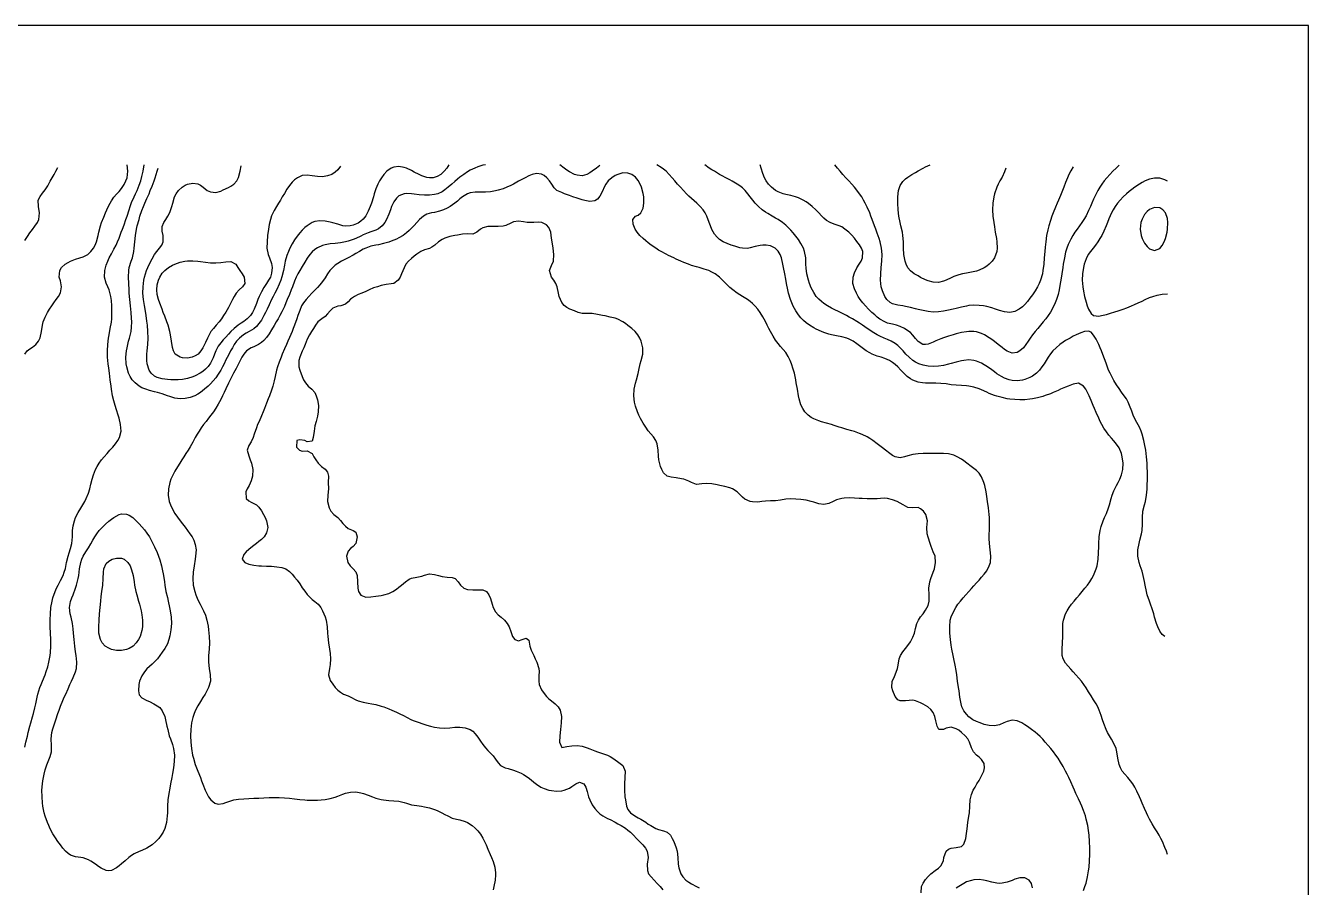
# Model space of a CAD drawing. Header units: metres. Extents: x 0 to 190, y 0 to 286.
# Drawn here: x 79.3 to 190, y 211.6 to 286 of the extents above; entities that cross this region are included whole.
import ezdxf

# ---------------------------------------------------------------- set-up
doc = ezdxf.new("R2010")
doc.units = ezdxf.units.M
doc.layers.add('engrave', color=7, linetype='Continuous')
doc.layers.add('outline', color=7, linetype='Continuous')

msp = doc.modelspace()

# ---------------------------------------------------------------- linework, layer by layer
at = {"layer": 'engrave'}
for points in [[(79.24, 257.66), (79.46, 257.94), (79.69, 258.11), (79.91, 258.26), (80.21, 258.49), (80.43, 258.77), (80.57, 259.05), (80.68, 259.6), (80.78, 260.15), (80.85, 260.43), (81.01, 260.84), (81.22, 261.26), (81.39, 261.54), (81.57, 261.81), (81.76, 262.09), (81.97, 262.37), (82.16, 262.64), (82.33, 262.95), (82.42, 263.47), (82.33, 263.97), (82.23, 264.3), (82.26, 264.86), (82.43, 265.13), (82.72, 265.41), (82.98, 265.57), (83.2, 265.69), (83.64, 265.85), (84, 265.96), (84.3, 266.05), (84.69, 266.24), (84.96, 266.5), (85.17, 266.79), (85.31, 267.07), (85.43, 267.35), (85.59, 267.9), (85.65, 268.18), (85.79, 268.73), (85.87, 269.01), (86.06, 269.48), (86.22, 269.84), (86.34, 270.12), (86.5, 270.47), (86.72, 270.89), (86.94, 271.2), (87.16, 271.45), (87.38, 271.7), (87.6, 271.96), (87.82, 272.28), (87.98, 272.61), (88.07, 272.88), (88.13, 273.44), (88.09, 273.99)], [(79.25, 223.75), (79.35, 224.17), (79.47, 224.69), (79.54, 225), (79.68, 225.56), (79.76, 225.83), (79.91, 226.35), (80, 226.66), (80.13, 227.13), (80.21, 227.49), (80.32, 228.05), (80.38, 228.32), (80.56, 228.88), (80.67, 229.15), (80.79, 229.43), (81.01, 229.98), (81.1, 230.26), (81.23, 230.67), (81.33, 231.09), (81.43, 231.64), (81.46, 231.92), (81.5, 232.47), (81.5, 233.03), (81.47, 233.58), (81.45, 234.13), (81.45, 234.41), (81.45, 234.72), (81.47, 235.24), (81.51, 235.8), (81.61, 236.35), (81.68, 236.63), (81.88, 237.18), (81.99, 237.46), (82.13, 237.73), (82.33, 238.12), (82.55, 238.56), (82.66, 238.84), (82.76, 239.17), (82.86, 239.67), (82.98, 240.21), (83.07, 240.5), (83.2, 240.89), (83.31, 241.33), (83.36, 241.88), (83.37, 242.44), (83.42, 242.83), (83.54, 243.27), (83.64, 243.55), (83.86, 243.98), (84.08, 244.36), (84.26, 244.65), (84.42, 244.93), (84.56, 245.21), (84.74, 245.66), (84.86, 246.04), (84.96, 246.43), (85.07, 246.87), (85.18, 247.24), (85.35, 247.7), (85.5, 247.97), (85.67, 248.25), (85.87, 248.53), (86.1, 248.8), (86.35, 249.08), (86.6, 249.36), (86.85, 249.63), (87.08, 249.91), (87.29, 250.19), (87.43, 250.46), (87.56, 251.02), (87.51, 251.57), (87.38, 252.12), (87.3, 252.4), (87.16, 252.86), (87.05, 253.23), (86.94, 253.62), (86.83, 254.06), (86.73, 254.62), (86.69, 254.89), (86.63, 255.45), (86.56, 256), (86.5, 256.44), (86.44, 256.83), (86.39, 257.38), (86.38, 257.94), (86.41, 258.49), (86.48, 259.04), (86.52, 259.32), (86.62, 259.87), (86.72, 260.41), (86.75, 260.7), (86.76, 261.26), (86.75, 261.81), (86.72, 262.29), (86.68, 262.64), (86.53, 263.2), (86.41, 263.47), (86.28, 263.78), (86.14, 264.3), (86.15, 264.86), (86.28, 265.32), (86.42, 265.69), (86.54, 265.96), (86.72, 266.31), (86.94, 266.7), (87.13, 267.07), (87.25, 267.35), (87.38, 267.65), (87.58, 268.18), (87.69, 268.45), (87.82, 268.8), (87.98, 269.28), (88.07, 269.56), (88.25, 270.12), (88.34, 270.39), (88.47, 270.75), (88.68, 271.22), (88.81, 271.5), (88.94, 271.78), (89.13, 272.24), (89.26, 272.61), (89.35, 272.98), (89.46, 273.44), (89.56, 273.99)], [(79.25, 267.45), (79.47, 267.8), (79.69, 268.12), (79.91, 268.4), (80.13, 268.69), (80.34, 269.01), (80.45, 269.28), (80.51, 269.84), (80.42, 270.39), (80.41, 270.95), (80.57, 271.25), (80.79, 271.54), (81.01, 271.83), (81.23, 272.18), (81.45, 272.58), (81.62, 272.88), (81.78, 273.16), (81.94, 273.44), (82.11, 273.75)], [(115.85, 273.99), (115.67, 273.71), (115.45, 273.44), (115.15, 273.16), (114.82, 272.97), (114.49, 272.88), (114.16, 272.87), (113.94, 272.91), (113.51, 273.05), (113.27, 273.16), (112.85, 273.37), (112.63, 273.49), (112.19, 273.69), (111.97, 273.77), (111.53, 273.86), (111.09, 273.8), (110.87, 273.71), (110.49, 273.44), (110.22, 273.16), (110.02, 272.88), (109.85, 272.61), (109.72, 272.33), (109.55, 271.92), (109.41, 271.5), (109.33, 271.22), (109.16, 270.67), (109.06, 270.39), (108.89, 269.98), (108.68, 269.58), (108.46, 269.31), (108.24, 269.13), (108.02, 268.97), (107.58, 268.79), (107.33, 268.73), (106.92, 268.71), (106.7, 268.74), (106.26, 268.86), (105.82, 268.99), (105.6, 269.05), (105.16, 269.14), (104.72, 269.16), (104.28, 269.09), (104.06, 269.01), (103.62, 268.74), (103.41, 268.57), (103.19, 268.36), (102.97, 268.12), (102.75, 267.84), (102.53, 267.53), (102.31, 267.16), (102.12, 266.79), (102, 266.52), (101.87, 266.18), (101.73, 265.69), (101.65, 265.32), (101.56, 264.86), (101.43, 264.32), (101.34, 264.03), (101.21, 263.68), (100.99, 263.23), (100.82, 262.92), (100.67, 262.64), (100.53, 262.37), (100.33, 261.92), (100.16, 261.54), (100.03, 261.26), (99.89, 260.98), (99.67, 260.6), (99.45, 260.29), (99.23, 260.04), (99.01, 259.85), (98.61, 259.6), (98.35, 259.46), (98.13, 259.32), (97.78, 259.04), (97.53, 258.77), (97.33, 258.49), (97.16, 258.21), (97, 257.94), (96.82, 257.58), (96.6, 257.15), (96.44, 256.83), (96.3, 256.55), (96.16, 256.28), (95.94, 255.92), (95.72, 255.62), (95.5, 255.35), (95.28, 255.1), (95.06, 254.88), (94.76, 254.62), (94.41, 254.34), (94.18, 254.2), (93.92, 254.06), (93.52, 253.91), (93.09, 253.82), (92.65, 253.81), (92.21, 253.87), (91.77, 253.99), (91.55, 254.07), (91.11, 254.22), (90.7, 254.34), (90.45, 254.4), (90.01, 254.51), (89.7, 254.62), (89.35, 254.76), (89.12, 254.89), (88.76, 255.17), (88.51, 255.45), (88.34, 255.72), (88.21, 256), (88.05, 256.55), (88, 256.83), (87.98, 257.38), (88.03, 257.94), (88.08, 258.21), (88.21, 258.77), (88.28, 259.04), (88.42, 259.6), (88.47, 259.97), (88.49, 260.43), (88.47, 260.75), (88.42, 261.26), (88.36, 261.81), (88.3, 262.37), (88.26, 262.92), (88.25, 263.2), (88.23, 263.75), (88.21, 264.3), (88.22, 264.86), (88.26, 265.13), (88.43, 265.69), (88.53, 265.96), (88.67, 266.52), (88.7, 266.79), (88.74, 267.35), (88.79, 267.9), (88.89, 268.45), (88.96, 268.73), (89.11, 269.28), (89.19, 269.56), (89.35, 270.06), (89.49, 270.39), (89.61, 270.67), (89.79, 271.09), (89.97, 271.5), (90.08, 271.78), (90.23, 272.16), (90.4, 272.61), (90.49, 272.88), (90.67, 273.44), (90.76, 273.71)], [(106.48, 273.87), (106.26, 273.57), (106.04, 273.36), (105.73, 273.16), (105.38, 273.03), (104.94, 272.96), (104.5, 272.97), (104.06, 273.04), (103.62, 273.1), (103.19, 273.06), (102.77, 272.88), (102.53, 272.71), (102.31, 272.49), (102.09, 272.22), (101.87, 271.89), (101.65, 271.52), (101.47, 271.22), (101.31, 270.95), (101.14, 270.67), (100.97, 270.39), (100.77, 270.05), (100.55, 269.59), (100.44, 269.28), (100.33, 268.83), (100.27, 268.45), (100.19, 267.9), (100.15, 267.35), (100.14, 266.79), (100.25, 266.24), (100.37, 265.96), (100.55, 265.48), (100.6, 265.13), (100.55, 264.64), (100.44, 264.3), (100.29, 264.03), (100.11, 263.74), (99.89, 263.4), (99.67, 263.03), (99.48, 262.64), (99.36, 262.37), (99.23, 262.02), (99.05, 261.54), (98.91, 261.26), (98.72, 260.98), (98.45, 260.7), (98.14, 260.47), (97.92, 260.33), (97.67, 260.15), (97.33, 259.87), (97.04, 259.6), (96.82, 259.37), (96.6, 259.12), (96.38, 258.88), (96.16, 258.63), (95.94, 258.33), (95.73, 257.94), (95.62, 257.66), (95.5, 257.35), (95.28, 256.89), (95.06, 256.58), (94.84, 256.36), (94.62, 256.17), (94.37, 256), (93.96, 255.78), (93.74, 255.69), (93.3, 255.55), (92.87, 255.48), (92.48, 255.45), (92.21, 255.44), (91.85, 255.45), (91.55, 255.47), (91.11, 255.52), (90.67, 255.64), (90.45, 255.75), (90.16, 256), (89.98, 256.28), (89.81, 256.83), (89.79, 257.11), (89.79, 257.66), (89.81, 257.94), (89.86, 258.49), (89.89, 259.04), (89.88, 259.6), (89.84, 260.15), (89.79, 260.5), (89.72, 260.98), (89.63, 261.54), (89.57, 261.86), (89.5, 262.37), (89.45, 262.92), (89.46, 263.47), (89.53, 264.03), (89.59, 264.3), (89.75, 264.86), (89.86, 265.13), (90.01, 265.46), (90.23, 265.89), (90.45, 266.24), (90.65, 266.52), (90.87, 266.79), (91.07, 267.07), (91.2, 267.35), (91.2, 267.9), (91.11, 268.27), (91.11, 268.66), (91.24, 269.01), (91.41, 269.28), (91.59, 269.56), (91.77, 269.88), (91.95, 270.39), (92.02, 270.67), (92.16, 271.22), (92.3, 271.5), (92.51, 271.78), (92.82, 272.05), (93.09, 272.23), (93.3, 272.33), (93.74, 272.42), (94.18, 272.34), (94.4, 272.23), (94.63, 272.05), (95, 271.78), (95.28, 271.65), (95.72, 271.61), (96.16, 271.72), (96.38, 271.82), (96.82, 272.03), (97.04, 272.15), (97.3, 272.33), (97.54, 272.61), (97.7, 272.89), (97.84, 273.44), (97.92, 273.89)], [(119, 274), (118.78, 273.95), (118.34, 273.82), (118.07, 273.71), (117.68, 273.52), (117.46, 273.38), (117.13, 273.16), (116.8, 272.92), (116.58, 272.75), (116.36, 272.56), (116.09, 272.33), (115.77, 272.05), (115.48, 271.82), (115.26, 271.67), (114.88, 271.5), (114.6, 271.42), (114.16, 271.36), (113.73, 271.37), (113.29, 271.41), (112.85, 271.47), (112.62, 271.5), (112.19, 271.52), (111.97, 271.49), (111.53, 271.31), (111.31, 271.11), (111.09, 270.79), (110.9, 270.39), (110.8, 270.12), (110.65, 269.73), (110.46, 269.28), (110.31, 269.01), (110.1, 268.73), (109.77, 268.47), (109.55, 268.36), (109.11, 268.2), (108.89, 268.12), (108.46, 267.94), (108.24, 267.83), (107.8, 267.63), (107.58, 267.54), (107.14, 267.4), (106.92, 267.34), (106.48, 267.26), (106.04, 267.21), (105.6, 267.16), (105.16, 267.09), (104.94, 267.03), (104.5, 266.84), (104.28, 266.69), (104.06, 266.49), (103.84, 266.24), (103.62, 265.93), (103.41, 265.58), (103.19, 265.23), (102.97, 264.86), (102.82, 264.58), (102.68, 264.3), (102.53, 263.95), (102.35, 263.47), (102.24, 263.2), (102.09, 262.81), (101.9, 262.37), (101.78, 262.09), (101.65, 261.78), (101.43, 261.32), (101.26, 260.98), (101.11, 260.7), (100.95, 260.43), (100.77, 260.12), (100.55, 259.75), (100.33, 259.4), (100.11, 259.09), (99.89, 258.84), (99.67, 258.65), (99.43, 258.49), (99.01, 258.3), (98.79, 258.21), (98.37, 257.94), (98.14, 257.66), (97.98, 257.38), (97.83, 257.11), (97.69, 256.83), (97.48, 256.41), (97.26, 256), (97.11, 255.72), (96.97, 255.45), (96.82, 255.15), (96.6, 254.67), (96.45, 254.34), (96.32, 254.06), (96.16, 253.74), (95.94, 253.34), (95.72, 252.98), (95.52, 252.68), (95.31, 252.4), (95.1, 252.13), (94.89, 251.85), (94.68, 251.57), (94.48, 251.29), (94.29, 251.02), (94.12, 250.74), (93.96, 250.46), (93.74, 250.05), (93.52, 249.66), (93.34, 249.36), (93.16, 249.08), (92.98, 248.8), (92.8, 248.53), (92.62, 248.25), (92.43, 247.93), (92.21, 247.56), (91.99, 247.15), (91.86, 246.87), (91.77, 246.59), (91.65, 246.04), (91.63, 245.48), (91.72, 244.93), (91.81, 244.65), (91.99, 244.28), (92.21, 243.9), (92.43, 243.58), (92.65, 243.28), (92.87, 243), (93.09, 242.73), (93.3, 242.44), (93.5, 242.16), (93.68, 241.88), (93.83, 241.61), (93.96, 241.23), (94.03, 240.78), (93.99, 240.22), (93.95, 239.95), (93.86, 239.39), (93.78, 238.84), (93.75, 238.29), (93.79, 237.73), (93.91, 237.18), (94, 236.9), (94.18, 236.46), (94.39, 236.07), (94.54, 235.8), (94.68, 235.52), (94.84, 235.12), (94.97, 234.69), (95.06, 234.18), (95.11, 233.86), (95.17, 233.3), (95.19, 232.75), (95.16, 232.2), (95.11, 231.64), (95.11, 231.09), (95.17, 230.54), (95.24, 229.98), (95.26, 229.43), (95.11, 228.88), (94.97, 228.6), (94.8, 228.32), (94.62, 228.04), (94.4, 227.68), (94.18, 227.31), (93.98, 226.94), (93.86, 226.66), (93.74, 226.31), (93.64, 225.83), (93.57, 225.28), (93.55, 224.72), (93.58, 224.17), (93.64, 223.62), (93.73, 223.06), (93.8, 222.79), (93.96, 222.24), (94.07, 221.96), (94.18, 221.67), (94.4, 221.13), (94.51, 220.85), (94.62, 220.55), (94.82, 220.02), (94.95, 219.74), (95.1, 219.47), (95.3, 219.19), (95.66, 218.91), (95.94, 218.83), (96.38, 218.88), (96.6, 218.96), (97.04, 219.12), (97.29, 219.19), (97.7, 219.26), (98.14, 219.29), (98.57, 219.31), (99.01, 219.33), (99.45, 219.35), (99.89, 219.38), (100.33, 219.4), (100.77, 219.41), (101.21, 219.4), (101.65, 219.38), (102.09, 219.34), (102.53, 219.28), (102.97, 219.23), (103.41, 219.19), (103.62, 219.18), (104.06, 219.16), (104.5, 219.16), (104.81, 219.19), (105.16, 219.24), (105.6, 219.32), (106.04, 219.44), (106.26, 219.51), (106.7, 219.68), (106.92, 219.76), (107.36, 219.87), (107.8, 219.88), (108.24, 219.81), (108.48, 219.74), (108.89, 219.6), (109.24, 219.47), (109.55, 219.34), (109.99, 219.22), (110.21, 219.19), (110.65, 219.15), (111.09, 219.12), (111.53, 219.07), (111.97, 218.97), (112.19, 218.9), (112.63, 218.78), (113.07, 218.7), (113.47, 218.64), (113.73, 218.6), (114.16, 218.5), (114.6, 218.37), (114.82, 218.28), (115.23, 218.08), (115.48, 217.94), (115.74, 217.81), (116.14, 217.62), (116.51, 217.53), (116.8, 217.46), (117.24, 217.33), (117.46, 217.23), (117.84, 216.98), (118.12, 216.74), (118.34, 216.51), (118.56, 216.23), (118.78, 215.88), (118.92, 215.59), (119.05, 215.31), (119.21, 214.93), (119.4, 214.48), (119.51, 214.21), (119.65, 213.87), (119.81, 213.38), (119.87, 212.89), (119.87, 212.74), (119.83, 212.27), (119.71, 211.72), (119.65, 211.44)], [(128.88, 273.94), (128.57, 273.71), (128.22, 273.45), (128, 273.3), (127.74, 273.16), (127.34, 273.05), (126.9, 273.09), (126.68, 273.16), (126.24, 273.39), (126.02, 273.53), (125.78, 273.71), (125.43, 273.99)], [(177.85, 214.48), (177.75, 214.76), (177.62, 215.08), (177.41, 215.59), (177.28, 215.87), (177.14, 216.14), (176.96, 216.44), (176.74, 216.78), (176.52, 217.13), (176.3, 217.52), (176.16, 217.81), (176.03, 218.08), (175.87, 218.44), (175.66, 218.91), (175.54, 219.19), (175.42, 219.47), (175.21, 219.94), (175.02, 220.3), (174.85, 220.57), (174.65, 220.85), (174.42, 221.13), (174.18, 221.4), (173.95, 221.68), (173.78, 221.96), (173.67, 222.24), (173.56, 222.79), (173.49, 223.34), (173.42, 223.62), (173.23, 224.05), (173.01, 224.43), (172.84, 224.72), (172.68, 225), (172.55, 225.28), (172.35, 225.79), (172.25, 226.11), (172.13, 226.47), (171.96, 226.94), (171.83, 227.22), (171.68, 227.49), (171.47, 227.83), (171.25, 228.17), (171.03, 228.52), (170.82, 228.87), (170.62, 229.15), (170.42, 229.43), (170.19, 229.71), (169.95, 229.98), (169.72, 230.23), (169.5, 230.48), (169.28, 230.72), (169.06, 230.99), (168.84, 231.35), (168.76, 231.64), (168.76, 232.2), (168.79, 232.75), (168.81, 233.3), (168.81, 233.86), (168.83, 234.41), (168.87, 234.69), (169.04, 235.24), (169.18, 235.52), (169.35, 235.8), (169.55, 236.07), (169.78, 236.35), (170.01, 236.63), (170.25, 236.9), (170.49, 237.18), (170.72, 237.46), (170.95, 237.73), (171.15, 238.01), (171.33, 238.29), (171.47, 238.56), (171.69, 239.12), (171.77, 239.39), (171.86, 239.95), (171.9, 240.5), (171.91, 241.05), (171.92, 241.33), (171.95, 241.88), (172.04, 242.44), (172.13, 242.79), (172.3, 243.27), (172.41, 243.55), (172.57, 243.91), (172.75, 244.38), (172.84, 244.65), (172.99, 245.21), (173.08, 245.48), (173.23, 245.87), (173.45, 246.31), (173.6, 246.59), (173.74, 246.87), (173.89, 247.24), (173.99, 247.7), (174.02, 248.25), (173.94, 248.8), (173.87, 249.08), (173.67, 249.56), (173.45, 249.9), (173.23, 250.17), (173.01, 250.41), (172.79, 250.67), (172.57, 250.95), (172.35, 251.27), (172.18, 251.57), (172.04, 251.85), (171.91, 252.13), (171.69, 252.62), (171.55, 252.96), (171.43, 253.23), (171.25, 253.66), (171.08, 254.06), (170.95, 254.34), (170.8, 254.62), (170.59, 254.89), (170.16, 255.14), (169.72, 255.07), (169.28, 254.9), (169.06, 254.81), (168.62, 254.62), (168.4, 254.53), (167.98, 254.34), (167.74, 254.24), (167.3, 254.08), (167.08, 254.01), (166.64, 253.89), (166.2, 253.8), (165.98, 253.76), (165.55, 253.72), (165.11, 253.71), (164.67, 253.73), (164.23, 253.78), (164.01, 253.81), (163.57, 253.9), (163.13, 254.02), (162.91, 254.09), (162.47, 254.27), (162.25, 254.37), (161.81, 254.58), (161.59, 254.67), (161.15, 254.81), (160.72, 254.89), (160.5, 254.91), (160.06, 254.94), (159.62, 254.97), (159.18, 255.01), (158.74, 255.08), (158.3, 255.13), (157.86, 255.15), (157.42, 255.15), (156.98, 255.15), (156.71, 255.17), (156.32, 255.24), (155.88, 255.4), (155.66, 255.52), (155.39, 255.72), (155.09, 256), (154.84, 256.28), (154.58, 256.55), (154.35, 256.77), (154.13, 256.94), (153.86, 257.11), (153.47, 257.27), (153.13, 257.38), (152.81, 257.48), (152.37, 257.65), (152.15, 257.76), (151.86, 257.94), (151.49, 258.21), (151.27, 258.37), (151.05, 258.55), (150.73, 258.77), (150.39, 258.95), (150.18, 259.04), (149.74, 259.16), (149.3, 259.23), (148.86, 259.32), (148.64, 259.38), (148.2, 259.52), (147.98, 259.6), (147.54, 259.8), (147.32, 259.92), (146.95, 260.15), (146.66, 260.37), (146.44, 260.56), (146.22, 260.79), (146, 261.06), (145.78, 261.39), (145.56, 261.8), (145.44, 262.09), (145.33, 262.37), (145.16, 262.92), (145.09, 263.2), (144.97, 263.75), (144.91, 264.12), (144.82, 264.58), (144.72, 265.13), (144.66, 265.41), (144.53, 265.96), (144.42, 266.24), (144.25, 266.53), (143.99, 266.79), (143.59, 267), (143.22, 267.07), (142.93, 267.07), (142.71, 267.04), (142.27, 266.94), (141.83, 266.82), (141.61, 266.78), (141.17, 266.79), (140.95, 266.84), (140.51, 266.97), (140.2, 267.07), (139.86, 267.19), (139.51, 267.35), (139.2, 267.55), (138.98, 267.74), (138.76, 268.01), (138.54, 268.41), (138.41, 268.73), (138.31, 269.01), (138.11, 269.56), (137.97, 269.84), (137.78, 270.12), (137.53, 270.39), (137.24, 270.67), (137, 270.89), (136.78, 271.09), (136.56, 271.29), (136.34, 271.5), (136.08, 271.78), (135.82, 272.05), (135.58, 272.33), (135.35, 272.61), (135.11, 272.88), (134.86, 273.16), (134.59, 273.43), (134.37, 273.61), (134.15, 273.77), (133.79, 273.99)], [(177.62, 233.28), (177.4, 233.46), (177.18, 233.74), (177, 234.13), (176.91, 234.41), (176.74, 234.97), (176.67, 235.24), (176.52, 235.67), (176.38, 236.07), (176.28, 236.35), (176.1, 236.9), (176.03, 237.18), (175.92, 237.73), (175.87, 238.03), (175.75, 238.56), (175.65, 238.92), (175.49, 239.39), (175.41, 239.67), (175.3, 240.22), (175.3, 240.78), (175.4, 241.33), (175.47, 241.61), (175.61, 242.16), (175.65, 242.44), (175.68, 242.99), (175.68, 243.55), (175.73, 244.1), (175.86, 244.65), (175.94, 244.93), (176.04, 245.48), (176.09, 246), (176.1, 246.31), (176.12, 246.87), (176.12, 247.42), (176.1, 247.97), (176.08, 248.25), (176.03, 248.8), (175.97, 249.36), (175.87, 249.91), (175.81, 250.19), (175.67, 250.74), (175.58, 251.02), (175.43, 251.36), (175.21, 251.76), (175.01, 252.13), (174.89, 252.4), (174.77, 252.74), (174.58, 253.23), (174.46, 253.51), (174.3, 253.79), (174.11, 254.07), (173.89, 254.37), (173.67, 254.68), (173.45, 255.01), (173.23, 255.37), (173.03, 255.72), (172.9, 256), (172.77, 256.28), (172.57, 256.79), (172.46, 257.11), (172.35, 257.39), (172.15, 257.94), (172.03, 258.21), (171.91, 258.49), (171.69, 258.95), (171.47, 259.3), (171.25, 259.54), (171.03, 259.63), (170.7, 259.6), (170.38, 259.5), (169.98, 259.32), (169.72, 259.2), (169.44, 259.04), (169.06, 258.82), (168.84, 258.68), (168.57, 258.49), (168.23, 258.21), (167.96, 257.95), (167.74, 257.68), (167.54, 257.38), (167.37, 257.11), (167.2, 256.83), (167.01, 256.55), (166.8, 256.28), (166.54, 256), (166.2, 255.76), (165.98, 255.64), (165.55, 255.47), (165.33, 255.41), (164.89, 255.36), (164.45, 255.39), (164.18, 255.45), (163.79, 255.59), (163.52, 255.72), (163.13, 255.97), (162.91, 256.13), (162.69, 256.29), (162.31, 256.55), (162.03, 256.74), (161.81, 256.87), (161.37, 257.05), (161.15, 257.11), (160.71, 257.15), (160.28, 257.12), (160.06, 257.08), (159.62, 256.97), (159.18, 256.84), (158.96, 256.78), (158.52, 256.67), (158.08, 256.61), (157.64, 256.6), (157.2, 256.63), (156.76, 256.71), (156.38, 256.83), (156.1, 256.96), (155.88, 257.11), (155.55, 257.38), (155.28, 257.66), (155.03, 257.94), (154.79, 258.19), (154.57, 258.39), (154.35, 258.56), (153.99, 258.77), (153.69, 258.92), (153.41, 259.04), (153.03, 259.22), (152.81, 259.33), (152.37, 259.58), (152.15, 259.72), (151.93, 259.87), (151.53, 260.15), (151.27, 260.33), (151.05, 260.47), (150.66, 260.7), (150.39, 260.85), (150.15, 260.98), (149.74, 261.19), (149.52, 261.3), (149.08, 261.51), (148.86, 261.63), (148.52, 261.81), (148.2, 262.02), (147.98, 262.19), (147.76, 262.39), (147.54, 262.64), (147.32, 262.97), (147.1, 263.39), (146.96, 263.75), (146.86, 264.03), (146.73, 264.58), (146.66, 265.06), (146.64, 265.41), (146.63, 265.96), (146.54, 266.52), (146.44, 266.79), (146.22, 267.2), (146, 267.54), (145.78, 267.84), (145.56, 268.11), (145.34, 268.36), (145.12, 268.58), (144.91, 268.78), (144.62, 269.01), (144.25, 269.27), (144.03, 269.4), (143.75, 269.56), (143.37, 269.78), (143.15, 269.92), (142.87, 270.12), (142.55, 270.39), (142.28, 270.67), (142.06, 270.95), (141.85, 271.22), (141.64, 271.5), (141.41, 271.78), (141.17, 272.01), (140.95, 272.19), (140.73, 272.33), (140.29, 272.58), (140.07, 272.7), (139.74, 272.88), (139.42, 273.05), (139.2, 273.17), (138.76, 273.43), (138.54, 273.56), (138.31, 273.71), (137.94, 273.99)], [(173.67, 273.95), (173.42, 273.71), (173.14, 273.44), (172.87, 273.16), (172.61, 272.88), (172.39, 272.61), (172.18, 272.33), (172, 272.05), (171.84, 271.78), (171.69, 271.5), (171.47, 271.04), (171.31, 270.67), (171.19, 270.39), (171.03, 270.05), (170.82, 269.6), (170.63, 269.28), (170.45, 269.01), (170.25, 268.73), (170.05, 268.45), (169.85, 268.18), (169.67, 267.9), (169.5, 267.59), (169.28, 267.12), (169.16, 266.79), (169.06, 266.45), (168.95, 265.96), (168.85, 265.41), (168.81, 265.13), (168.73, 264.58), (168.65, 264.03), (168.6, 263.75), (168.5, 263.2), (168.4, 262.79), (168.27, 262.37), (168.16, 262.09), (167.96, 261.66), (167.74, 261.28), (167.54, 260.98), (167.34, 260.7), (167.12, 260.43), (166.88, 260.15), (166.65, 259.87), (166.42, 259.6), (166.21, 259.32), (166.01, 259.04), (165.82, 258.77), (165.63, 258.49), (165.41, 258.21), (165.12, 257.94), (164.89, 257.79), (164.45, 257.74), (164.01, 257.91), (163.79, 258.06), (163.57, 258.22), (163.24, 258.49), (162.91, 258.75), (162.69, 258.91), (162.47, 259.07), (162.06, 259.32), (161.81, 259.44), (161.37, 259.57), (161.15, 259.6), (160.71, 259.61), (160.5, 259.59), (160.06, 259.51), (159.62, 259.4), (159.34, 259.32), (158.96, 259.2), (158.52, 259.06), (158.3, 258.98), (157.86, 258.8), (157.64, 258.7), (157.2, 258.53), (156.98, 258.48), (156.73, 258.49), (156.32, 258.74), (156.1, 259.01), (155.88, 259.28), (155.66, 259.51), (155.45, 259.68), (155.15, 259.87), (154.79, 260.05), (154.46, 260.15), (154.13, 260.23), (153.69, 260.34), (153.46, 260.43), (153.03, 260.68), (152.81, 260.85), (152.59, 261.04), (152.34, 261.26), (152.05, 261.54), (151.78, 261.81), (151.55, 262.09), (151.34, 262.37), (151.15, 262.64), (151, 262.92), (150.83, 263.29), (150.71, 263.75), (150.72, 264.3), (150.83, 264.67), (151.05, 265.09), (151.25, 265.41), (151.41, 265.69), (151.53, 265.96), (151.55, 266.52), (151.44, 266.79), (151.27, 267.08), (151.05, 267.38), (150.83, 267.65), (150.61, 267.91), (150.35, 268.18), (150.02, 268.45), (149.74, 268.63), (149.51, 268.73), (149.08, 268.88), (148.75, 269.01), (148.42, 269.2), (148.2, 269.38), (147.98, 269.6), (147.75, 269.84), (147.49, 270.12), (147.19, 270.39), (146.88, 270.64), (146.66, 270.79), (146.4, 270.95), (146, 271.13), (145.74, 271.22), (145.34, 271.34), (144.91, 271.44), (144.69, 271.5), (144.25, 271.66), (144.02, 271.78), (143.67, 272.05), (143.42, 272.33), (143.23, 272.61), (143.07, 272.88), (142.93, 273.23), (142.78, 273.71), (142.71, 274)], [(169.72, 273.83), (169.5, 273.47), (169.34, 273.16), (169.22, 272.88), (169.06, 272.46), (168.9, 272.05), (168.79, 271.78), (168.62, 271.35), (168.45, 270.95), (168.32, 270.67), (168.18, 270.35), (167.97, 269.84), (167.86, 269.56), (167.74, 269.2), (167.6, 268.73), (167.52, 268.39), (167.42, 267.9), (167.35, 267.35), (167.3, 266.89), (167.27, 266.52), (167.22, 265.96), (167.17, 265.41), (167.1, 264.86), (167.05, 264.58), (166.89, 264.03), (166.77, 263.75), (166.64, 263.47), (166.42, 263.11), (166.2, 262.78), (165.98, 262.48), (165.77, 262.2), (165.55, 261.95), (165.33, 261.74), (165.06, 261.54), (164.67, 261.34), (164.23, 261.26), (163.79, 261.3), (163.35, 261.42), (163.01, 261.54), (162.69, 261.64), (162.25, 261.76), (161.98, 261.81), (161.59, 261.86), (161.15, 261.87), (160.71, 261.84), (160.5, 261.8), (160.06, 261.71), (159.62, 261.6), (159.36, 261.54), (158.96, 261.44), (158.52, 261.35), (158.08, 261.3), (157.64, 261.29), (157.2, 261.34), (156.76, 261.41), (156.32, 261.51), (156.1, 261.57), (155.66, 261.67), (155.23, 261.77), (155.01, 261.81), (154.57, 261.89), (154.13, 261.99), (153.91, 262.1), (153.63, 262.37), (153.45, 262.64), (153.25, 263.11), (153.15, 263.47), (153.09, 264.03), (153.1, 264.58), (153.15, 265.13), (153.21, 265.69), (153.24, 266.24), (153.18, 266.79), (153.06, 267.35), (152.97, 267.62), (152.81, 268.1), (152.68, 268.45), (152.58, 268.73), (152.37, 269.28), (152.26, 269.56), (152.15, 269.84), (151.93, 270.34), (151.77, 270.67), (151.62, 270.95), (151.46, 271.22), (151.27, 271.5), (151.05, 271.8), (150.83, 272.07), (150.61, 272.33), (150.35, 272.61), (150.09, 272.88), (149.84, 273.16), (149.6, 273.44), (149.37, 273.71), (149.13, 273.99)], [(157.2, 263.99), (156.98, 264.08), (156.54, 264.28), (156.32, 264.4), (156, 264.58), (155.66, 264.84), (155.45, 265.11), (155.3, 265.41), (155.21, 265.69), (155.11, 266.24), (155.07, 266.79), (155.06, 267.35), (155.01, 267.9), (154.97, 268.18), (154.85, 268.73), (154.78, 269.01), (154.67, 269.56), (154.6, 270.12), (154.58, 270.67), (154.58, 271.22), (154.65, 271.78), (154.79, 272.2), (155.01, 272.55), (155.23, 272.77), (155.45, 272.94), (155.8, 273.16), (156.1, 273.33), (156.32, 273.46), (156.76, 273.7), (156.98, 273.81), (157.37, 273.99)], [(163.91, 273.71), (163.79, 273.39), (163.57, 272.94), (163.39, 272.61), (163.24, 272.33), (163.11, 272.05), (162.91, 271.5), (162.85, 271.22), (162.77, 270.67), (162.75, 270.12), (162.78, 269.56), (162.85, 269.01), (162.91, 268.63), (162.99, 268.18), (163.09, 267.62), (163.13, 267.35), (163.15, 266.79), (163.11, 266.52), (162.91, 265.96), (162.73, 265.69), (162.47, 265.41), (162.25, 265.24), (162.03, 265.09), (161.59, 264.89), (161.37, 264.82), (160.93, 264.73), (160.5, 264.65), (160.16, 264.58), (159.84, 264.5), (159.4, 264.35), (159.18, 264.25), (158.74, 264.04), (158.52, 263.95), (158.08, 263.84), (157.64, 263.86), (157.2, 263.99)], [(170.6, 211.37), (170.72, 211.72), (170.82, 212.02), (170.94, 212.55), (171.03, 213.07), (171.08, 213.38), (171.13, 213.93), (171.15, 214.48), (171.15, 215.04), (171.13, 215.59), (171.09, 216.14), (171.03, 216.55), (170.96, 216.98), (170.83, 217.53), (170.76, 217.81), (170.6, 218.28), (170.45, 218.64), (170.33, 218.91), (170.16, 219.28), (169.94, 219.74), (169.82, 220.02), (169.7, 220.3), (169.5, 220.76), (169.33, 221.13), (169.19, 221.4), (169.05, 221.68), (168.84, 222.07), (168.62, 222.45), (168.41, 222.79), (168.22, 223.06), (168.01, 223.34), (167.77, 223.62), (167.54, 223.89), (167.3, 224.17), (167.08, 224.42), (166.86, 224.65), (166.64, 224.86), (166.42, 225.05), (166.12, 225.28), (165.77, 225.53), (165.55, 225.68), (165.29, 225.83), (164.89, 226.01), (164.45, 226.07), (164.01, 225.97), (163.72, 225.83), (163.35, 225.67), (162.91, 225.58), (162.47, 225.61), (162.03, 225.71), (161.68, 225.83), (161.37, 225.96), (161.06, 226.11), (160.71, 226.35), (160.5, 226.58), (160.28, 226.87), (160.11, 227.22), (160.03, 227.49), (159.93, 228.05), (159.86, 228.6), (159.82, 228.88), (159.74, 229.43), (159.67, 229.98), (159.62, 230.35), (159.53, 230.81), (159.4, 231.37), (159.34, 231.64), (159.23, 232.2), (159.18, 232.54), (159.12, 233.03), (159.08, 233.58), (159.06, 234.13), (159.1, 234.69), (159.18, 234.99), (159.4, 235.48), (159.58, 235.8), (159.77, 236.07), (159.98, 236.35), (160.21, 236.63), (160.46, 236.9), (160.71, 237.18), (160.93, 237.42), (161.15, 237.67), (161.37, 237.91), (161.59, 238.16), (161.81, 238.4), (162.03, 238.66), (162.25, 238.97), (162.47, 239.38), (162.57, 239.67), (162.61, 240.22), (162.55, 240.78), (162.49, 241.33), (162.47, 241.75), (162.47, 242.16), (162.48, 242.44), (162.49, 242.99), (162.48, 243.55), (162.46, 243.82), (162.41, 244.38), (162.33, 244.93), (162.25, 245.37), (162.19, 245.76), (162.08, 246.31), (162.01, 246.59), (161.81, 247.06), (161.59, 247.39), (161.37, 247.61), (161.15, 247.8), (160.92, 247.97), (160.54, 248.25), (160.28, 248.44), (160.06, 248.6), (159.71, 248.8), (159.4, 248.95), (158.96, 249.05), (158.52, 249.08), (158.3, 249.08), (158.08, 249.08), (157.64, 249.08), (157.2, 249.08), (156.76, 249.07), (156.32, 249.04), (155.88, 248.99), (155.45, 248.89), (155.15, 248.8), (154.79, 248.71), (154.35, 248.79), (154.13, 248.92), (153.89, 249.08), (153.52, 249.36), (153.25, 249.56), (153.03, 249.73), (152.79, 249.91), (152.42, 250.19), (152.15, 250.37), (151.93, 250.51), (151.49, 250.73), (151.27, 250.82), (150.83, 250.97), (150.61, 251.04), (150.18, 251.16), (149.74, 251.29), (149.52, 251.36), (149.08, 251.5), (148.85, 251.57), (148.42, 251.69), (147.98, 251.82), (147.76, 251.89), (147.32, 252.08), (147.1, 252.2), (146.83, 252.4), (146.56, 252.68), (146.37, 252.96), (146.22, 253.27), (146.07, 253.79), (146, 254.06), (145.91, 254.62), (145.82, 255.17), (145.77, 255.45), (145.66, 256), (145.56, 256.35), (145.41, 256.83), (145.29, 257.11), (145.12, 257.44), (144.91, 257.79), (144.69, 258.07), (144.47, 258.32), (144.25, 258.58), (144.03, 258.87), (143.81, 259.21), (143.59, 259.6), (143.45, 259.87), (143.31, 260.15), (143.15, 260.48), (142.93, 260.88), (142.71, 261.24), (142.5, 261.54), (142.27, 261.8), (142.05, 262.02), (141.83, 262.2), (141.6, 262.37), (141.17, 262.64), (140.95, 262.77), (140.73, 262.92), (140.34, 263.2), (140.07, 263.42), (139.86, 263.63), (139.64, 263.85), (139.42, 264.08), (139.19, 264.3), (138.83, 264.58), (138.54, 264.74), (138.27, 264.86), (137.88, 264.99), (137.44, 265.12), (137.22, 265.18), (136.78, 265.31), (136.51, 265.41), (136.12, 265.57), (135.85, 265.69), (135.46, 265.86), (135.24, 265.96), (134.8, 266.17), (134.59, 266.28), (134.15, 266.51), (133.93, 266.64), (133.69, 266.79), (133.31, 267.07), (133.05, 267.27), (132.83, 267.44), (132.6, 267.62), (132.32, 267.9), (132.09, 268.18), (131.91, 268.45), (131.73, 268.88), (131.72, 269.28), (131.95, 269.55), (132.17, 269.66), (132.4, 269.84), (132.61, 270.24), (132.67, 270.67), (132.66, 271.22), (132.61, 271.53), (132.47, 272.05), (132.36, 272.33), (132.17, 272.65), (131.95, 272.92), (131.64, 273.16), (131.29, 273.28), (130.85, 273.29), (130.41, 273.17), (130.19, 273.07), (129.9, 272.88), (129.6, 272.61), (129.39, 272.33), (129.24, 272.05), (129.1, 271.73), (128.88, 271.29), (128.66, 271.02), (128.44, 270.88), (128, 270.82), (127.56, 270.91), (127.34, 270.98), (126.9, 271.11), (126.55, 271.22), (126.24, 271.34), (125.82, 271.5), (125.58, 271.59), (125.16, 271.78), (124.92, 272.02), (124.72, 272.33), (124.52, 272.61), (124.28, 272.88), (124.05, 273.07), (123.83, 273.19), (123.39, 273.24), (123.04, 273.16), (122.73, 273.04), (122.42, 272.88), (122.07, 272.69), (121.85, 272.57), (121.41, 272.33), (121.19, 272.22), (120.83, 272.05), (120.53, 271.93), (120.09, 271.79), (119.87, 271.74), (119.43, 271.67), (119, 271.64), (118.56, 271.63), (118.12, 271.63), (117.68, 271.57), (117.45, 271.5), (117.02, 271.24), (116.8, 271.05), (116.58, 270.86), (116.35, 270.67), (115.95, 270.39), (115.7, 270.25), (115.39, 270.12), (115.04, 269.99), (114.6, 269.89), (114.34, 269.84), (113.94, 269.72), (113.64, 269.56), (113.31, 269.28), (113.07, 269.01), (112.85, 268.76), (112.63, 268.53), (112.41, 268.32), (112.19, 268.13), (111.89, 267.9), (111.53, 267.68), (111.31, 267.57), (110.87, 267.39), (110.65, 267.32), (110.21, 267.2), (109.77, 267.1), (109.55, 267.05), (109.11, 266.96), (108.68, 266.81), (108.46, 266.7), (108.12, 266.52), (107.8, 266.33), (107.58, 266.2), (107.14, 265.97), (106.92, 265.86), (106.58, 265.69), (106.26, 265.49), (106.04, 265.32), (105.82, 265.12), (105.58, 264.86), (105.38, 264.58), (105.16, 264.25), (104.94, 263.93), (104.72, 263.65), (104.5, 263.41), (104.28, 263.18), (104.03, 262.92), (103.76, 262.64), (103.52, 262.37), (103.31, 262.09), (103.14, 261.81), (102.97, 261.42), (102.81, 260.98), (102.73, 260.7), (102.53, 260.15), (102.42, 259.87), (102.31, 259.6), (102.09, 259.08), (101.95, 258.77), (101.82, 258.49), (101.65, 258.1), (101.46, 257.66), (101.36, 257.38), (101.21, 256.97), (101.06, 256.55), (100.97, 256.28), (100.85, 255.72), (100.77, 255.34), (100.66, 254.89), (100.55, 254.55), (100.37, 254.06), (100.26, 253.79), (100.11, 253.42), (99.94, 252.96), (99.82, 252.68), (99.67, 252.33), (99.46, 251.85), (99.33, 251.57), (99.23, 251.29), (99.04, 250.74), (98.95, 250.46), (98.79, 250.1), (98.57, 249.77), (98.45, 249.36), (98.57, 248.87), (98.7, 248.53), (98.8, 248.25), (98.92, 247.7), (98.9, 247.14), (98.79, 246.72), (98.61, 246.31), (98.45, 246.04), (98.31, 245.76), (98.35, 245.21), (98.57, 245.01), (98.79, 244.89), (99.23, 244.65), (99.45, 244.44), (99.67, 244.13), (99.85, 243.82), (99.99, 243.55), (100.11, 243.27), (100.21, 242.71), (100.11, 242.23), (99.9, 241.88), (99.67, 241.67), (99.45, 241.49), (99.23, 241.32), (98.89, 241.05), (98.57, 240.8), (98.35, 240.6), (98.14, 240.36), (98.02, 239.95), (98.24, 239.67), (98.57, 239.53), (99.01, 239.45), (99.45, 239.4), (99.67, 239.39), (100.11, 239.37), (100.55, 239.35), (100.99, 239.31), (101.43, 239.25), (101.77, 239.12), (102.09, 238.9), (102.31, 238.68), (102.53, 238.42), (102.75, 238.14), (102.97, 237.83), (103.19, 237.5), (103.41, 237.19), (103.62, 236.91), (103.84, 236.68), (104.06, 236.49), (104.28, 236.31), (104.55, 236.07), (104.78, 235.8), (104.95, 235.52), (105.16, 234.99), (105.24, 234.69), (105.33, 234.13), (105.38, 233.58), (105.4, 233.3), (105.45, 232.75), (105.54, 232.2), (105.6, 231.81), (105.63, 231.37), (105.6, 230.87), (105.54, 230.54), (105.45, 229.98), (105.6, 229.49), (105.82, 229.17), (106.04, 228.9), (106.26, 228.66), (106.48, 228.48), (106.75, 228.32), (107.14, 228.16), (107.38, 228.05), (107.8, 227.83), (108.02, 227.74), (108.46, 227.62), (108.89, 227.55), (109.19, 227.49), (109.55, 227.41), (109.99, 227.29), (110.22, 227.22), (110.65, 227.05), (110.92, 226.94), (111.31, 226.77), (111.56, 226.66), (111.97, 226.45), (112.19, 226.32), (112.61, 226.11), (112.85, 226.01), (113.29, 225.86), (113.51, 225.78), (113.94, 225.64), (114.26, 225.56), (114.6, 225.48), (115.04, 225.41), (115.48, 225.39), (115.92, 225.42), (116.36, 225.46), (116.8, 225.47), (117.24, 225.42), (117.68, 225.28), (117.9, 225.12), (118.12, 224.9), (118.34, 224.6), (118.56, 224.27), (118.78, 223.96), (119, 223.68), (119.21, 223.44), (119.43, 223.22), (119.65, 222.98), (119.87, 222.71), (120.09, 222.4), (120.31, 222.17), (120.7, 221.96), (120.97, 221.89), (121.41, 221.76), (121.64, 221.68), (122.07, 221.5), (122.29, 221.39), (122.69, 221.13), (122.95, 220.92), (123.17, 220.73), (123.39, 220.55), (123.79, 220.3), (124.05, 220.18), (124.48, 220.04), (124.7, 220), (125.14, 219.95), (125.58, 219.97), (125.8, 220.03), (126.24, 220.21), (126.46, 220.35), (126.79, 220.57), (127.12, 220.72), (127.49, 220.57), (127.65, 220.3), (127.78, 219.91), (127.9, 219.47), (128.01, 219.19), (128.22, 218.78), (128.44, 218.45), (128.66, 218.19), (128.88, 217.99), (129.14, 217.81), (129.53, 217.59), (129.75, 217.49), (130.19, 217.27), (130.41, 217.14), (130.71, 216.98), (131.07, 216.75), (131.29, 216.59), (131.51, 216.42), (131.77, 216.14), (132.02, 215.87), (132.28, 215.59), (132.57, 215.31), (132.81, 215.04), (132.96, 214.76), (133.03, 214.21), (132.95, 213.65), (132.97, 213.1), (133.08, 212.82), (133.29, 212.55), (133.55, 212.27), (133.81, 211.99), (134.06, 211.72), (134.31, 211.44)], [(177.84, 272.58), (177.62, 272.7), (177.18, 272.83), (176.74, 272.84), (176.3, 272.75), (175.93, 272.61), (175.65, 272.46), (175.42, 272.33), (175.02, 272.05), (174.77, 271.87), (174.55, 271.7), (174.31, 271.5), (174.01, 271.22), (173.75, 270.95), (173.52, 270.67), (173.33, 270.39), (173.16, 270.12), (173.01, 269.84), (172.79, 269.34), (172.66, 269.01), (172.55, 268.73), (172.35, 268.26), (172.18, 267.9), (172.02, 267.62), (171.84, 267.35), (171.64, 267.07), (171.42, 266.79), (171.2, 266.52), (171.01, 266.24), (170.82, 265.88), (170.66, 265.41), (170.59, 265.13), (170.5, 264.58), (170.49, 264.03), (170.53, 263.47), (170.6, 263.08), (170.69, 262.64), (170.82, 262.14), (170.93, 261.81), (171.03, 261.53), (171.25, 261.16), (171.47, 260.98)], [(176.3, 266.74), (176.74, 266.59), (177.18, 266.76), (177.4, 267.03), (177.56, 267.35), (177.67, 267.62), (177.82, 268.18), (177.86, 268.45), (177.89, 269.01), (177.84, 269.37), (177.67, 269.84), (177.45, 270.12), (177.18, 270.28), (176.74, 270.32), (176.3, 270.15), (176.09, 269.97), (175.87, 269.71), (175.65, 269.31), (175.55, 269.01), (175.49, 268.45), (175.58, 267.9), (175.67, 267.62), (175.87, 267.23), (176.09, 266.93), (176.3, 266.74)], [(156.59, 211.16), (156.63, 211.72), (156.76, 212.01), (156.98, 212.33), (157.2, 212.59), (157.44, 212.82), (157.81, 213.1), (158.08, 213.29), (158.3, 213.49), (158.51, 213.93), (158.56, 214.21), (158.74, 214.76), (158.96, 214.95), (159.19, 215.04), (159.62, 215.07), (160.06, 215.17), (160.28, 215.38), (160.44, 215.87), (160.5, 216.28), (160.55, 216.7), (160.63, 217.25), (160.71, 217.8), (160.75, 218.08), (160.79, 218.64), (160.82, 219.19), (160.93, 219.66), (161.09, 220.02), (161.24, 220.3), (161.41, 220.57), (161.59, 220.87), (161.81, 221.27), (161.99, 221.68), (162.06, 221.96), (162.03, 222.33), (161.81, 222.69), (161.59, 222.89), (161.36, 223.06), (161.1, 223.34), (160.93, 223.68), (160.76, 224.17), (160.61, 224.45), (160.38, 224.72), (160.08, 225), (159.84, 225.2), (159.62, 225.33), (159.18, 225.46), (158.74, 225.37), (158.52, 225.27), (158.13, 225.28), (157.97, 225.56), (157.86, 226.02), (157.78, 226.39), (157.64, 226.73), (157.42, 227), (157.17, 227.22), (156.76, 227.46), (156.54, 227.58), (156.1, 227.75), (155.88, 227.79), (155.56, 227.77), (155.23, 227.73), (154.79, 227.74), (154.57, 227.83), (154.35, 228.1), (154.15, 228.6), (154.05, 228.88), (154.1, 229.43), (154.23, 229.71), (154.36, 229.98), (154.55, 230.54), (154.6, 230.81), (154.7, 231.37), (154.8, 231.64), (155.01, 231.97), (155.23, 232.25), (155.45, 232.52), (155.66, 232.82), (155.88, 233.23), (156.01, 233.58), (156.1, 233.97), (156.23, 234.41), (156.35, 234.69), (156.54, 234.98), (156.76, 235.26), (156.98, 235.55), (157.2, 235.98), (157.29, 236.35), (157.29, 236.9), (157.25, 237.46), (157.33, 238.01), (157.43, 238.29), (157.64, 238.83), (157.73, 239.12), (157.83, 239.67), (157.79, 240.22), (157.64, 240.6), (157.45, 241.05), (157.36, 241.33), (157.2, 241.86), (157.11, 242.16), (157.08, 242.71), (157.14, 243.27), (156.99, 243.82), (156.79, 244.1), (156.54, 244.31), (156.32, 244.41), (155.88, 244.4), (155.45, 244.42), (155.03, 244.65), (154.79, 244.8), (154.51, 244.93), (154.13, 245.09), (153.69, 245.2), (153.47, 245.23), (153.07, 245.21), (152.81, 245.18), (152.37, 245.17), (151.93, 245.18), (151.49, 245.2), (151.23, 245.21), (150.83, 245.24), (150.39, 245.26), (149.96, 245.24), (149.74, 245.21), (149.3, 245.08), (149.01, 244.93), (148.64, 244.76), (148.2, 244.68), (147.76, 244.73), (147.32, 244.88), (147.1, 244.95), (146.66, 245.06), (146.22, 245.12), (145.78, 245.14), (145.34, 245.16), (144.91, 245.13), (144.47, 245.06), (144.03, 245.01), (143.59, 245), (143.15, 244.98), (142.84, 244.93), (142.49, 244.88), (142.05, 244.9), (141.83, 244.95), (141.39, 245.13), (141.17, 245.3), (140.95, 245.54), (140.73, 245.77), (140.32, 246.04), (140.07, 246.13), (139.64, 246.22), (139.22, 246.31), (138.98, 246.38), (138.54, 246.46), (138.1, 246.5), (137.66, 246.47), (137.22, 246.41), (136.78, 246.57), (136.56, 246.69), (136.12, 246.86), (135.9, 246.91), (135.46, 246.99), (135.02, 247.04), (134.67, 247.14), (134.37, 247.4), (134.21, 247.7), (134.1, 247.97), (133.96, 248.53), (133.93, 248.84), (133.9, 249.36), (133.81, 249.91), (133.7, 250.19), (133.49, 250.52), (133.27, 250.79), (133.05, 251.05), (132.83, 251.34), (132.61, 251.69), (132.39, 252.1), (132.24, 252.4), (132.12, 252.68), (131.95, 253.16), (131.86, 253.51), (131.8, 254.06), (131.83, 254.62), (131.95, 255.15), (132.04, 255.45), (132.17, 255.98), (132.23, 256.28), (132.36, 256.83), (132.44, 257.11), (132.57, 257.66), (132.58, 258.21), (132.43, 258.77), (132.31, 259.04), (132.14, 259.32), (131.93, 259.6), (131.63, 259.87), (131.29, 260.12), (131.07, 260.29), (130.85, 260.45), (130.41, 260.68), (130.19, 260.75), (129.75, 260.86), (129.32, 260.95), (129.09, 260.98), (128.66, 261.09), (128.22, 261.17), (127.78, 261.17), (127.34, 261.17), (127.01, 261.26), (126.68, 261.39), (126.28, 261.54), (126.02, 261.69), (125.8, 261.85), (125.58, 262.1), (125.36, 262.64), (125.31, 262.92), (125.19, 263.47), (125.08, 263.75), (124.9, 264.03), (124.69, 264.3), (124.53, 264.86), (124.7, 265.3), (124.86, 265.69), (124.9, 266.24), (124.84, 266.79), (124.75, 267.35), (124.7, 267.67), (124.65, 268.18), (124.48, 268.57), (124.27, 268.82), (123.87, 269.01), (123.61, 269.05), (123.17, 269.01), (122.95, 269), (122.59, 269.01), (122.29, 269.07), (121.85, 269.14), (121.41, 269.07), (121.19, 268.97), (120.75, 268.76), (120.53, 268.7), (120.09, 268.66), (119.65, 268.66), (119.21, 268.66), (118.78, 268.56), (118.56, 268.44), (118.26, 268.18), (117.9, 268.02), (117.46, 268.04), (117.02, 268.02), (116.58, 267.93), (116.36, 267.88), (115.92, 267.8), (115.48, 267.67), (115.26, 267.56), (114.96, 267.35), (114.63, 267.07), (114.38, 266.89), (114.16, 266.78), (113.73, 266.67), (113.41, 266.52), (113.07, 266.27), (112.85, 266.1), (112.63, 265.92), (112.37, 265.69), (112.14, 265.41), (111.97, 265.09), (111.76, 264.58), (111.63, 264.3), (111.46, 264.03), (111.09, 263.75), (110.87, 263.71), (110.43, 263.67), (109.99, 263.58), (109.68, 263.47), (109.33, 263.37), (108.97, 263.2), (108.68, 263.07), (108.34, 262.92), (108.02, 262.81), (107.69, 262.64), (107.36, 262.39), (107.14, 262.18), (106.92, 261.97), (106.51, 261.81), (106.26, 261.79), (105.82, 261.61), (105.6, 261.39), (105.38, 261.12), (105.16, 260.9), (104.88, 260.7), (104.54, 260.43), (104.33, 260.15), (104.15, 259.87), (103.98, 259.6), (103.81, 259.32), (103.62, 258.95), (103.43, 258.49), (103.32, 258.21), (103.19, 257.9), (102.97, 257.38), (102.89, 257.11), (102.89, 256.55), (102.97, 256.26), (103.18, 255.72), (103.31, 255.45), (103.48, 255.17), (103.71, 254.89), (104.03, 254.62), (104.27, 254.34), (104.39, 254.06), (104.5, 253.71), (104.58, 253.23), (104.56, 252.68), (104.5, 252.31), (104.38, 251.85), (104.28, 251.46), (104.22, 251.02), (104.14, 250.46), (104.06, 250.15), (103.62, 250.08), (103.41, 250.2), (102.97, 250.27), (102.72, 250.19), (102.69, 249.63), (102.95, 249.36), (103.19, 249.29), (103.62, 249.31), (104.05, 249.08), (104.19, 248.8), (104.35, 248.53), (104.55, 248.25), (104.85, 247.97), (105.16, 247.74), (105.38, 247.47), (105.45, 247.14), (105.44, 246.59), (105.45, 246.04), (105.41, 245.48), (105.38, 244.93), (105.5, 244.38), (105.67, 244.1), (105.93, 243.82), (106.25, 243.55), (106.48, 243.31), (106.7, 243.05), (106.92, 242.8), (107.14, 242.62), (107.58, 242.44), (107.8, 242.3), (107.94, 241.88), (107.82, 241.33), (107.58, 241.07), (107.36, 240.89), (107.14, 240.64), (107, 240.22), (107.13, 239.67), (107.32, 239.39), (107.58, 239.12), (107.8, 238.86), (107.92, 238.56), (107.95, 238.01), (107.98, 237.46), (108.05, 237.18), (108.24, 236.87), (108.68, 236.69), (109.11, 236.71), (109.55, 236.77), (109.99, 236.84), (110.24, 236.9), (110.65, 237.01), (111.02, 237.18), (111.31, 237.37), (111.53, 237.54), (111.75, 237.73), (112.09, 238.01), (112.41, 238.23), (112.63, 238.32), (113.07, 238.4), (113.51, 238.49), (113.73, 238.58), (114.16, 238.7), (114.6, 238.64), (114.96, 238.56), (115.26, 238.48), (115.7, 238.41), (116.14, 238.37), (116.38, 238.29), (116.65, 238.01), (116.84, 237.73), (117.12, 237.46), (117.46, 237.35), (117.9, 237.31), (118.34, 237.31), (118.78, 237.33), (119.09, 237.18), (119.28, 236.9), (119.43, 236.57), (119.58, 236.07), (119.67, 235.8), (119.87, 235.42), (120.09, 235.17), (120.34, 234.97), (120.65, 234.69), (120.88, 234.41), (121.03, 234.13), (121.19, 233.72), (121.34, 233.3), (121.53, 233.03), (121.85, 232.91), (122.16, 233.03), (122.51, 233.14), (122.73, 232.97), (122.83, 232.47), (122.95, 232.12), (123.17, 231.65), (123.3, 231.37), (123.43, 231.09), (123.6, 230.54), (123.63, 230.26), (123.61, 229.91), (123.59, 229.43), (123.63, 229.15), (123.83, 228.69), (124.05, 228.37), (124.27, 228.11), (124.48, 227.91), (124.7, 227.73), (125.02, 227.49), (125.28, 227.22), (125.44, 226.94), (125.55, 226.39), (125.53, 225.83), (125.47, 225.28), (125.41, 224.72), (125.38, 224.17), (125.58, 223.72), (126.02, 223.8), (126.46, 223.86), (126.9, 223.88), (127.34, 223.83), (127.78, 223.69), (128, 223.6), (128.44, 223.42), (128.66, 223.34), (129.1, 223.2), (129.53, 223.06), (129.75, 222.95), (130, 222.79), (130.4, 222.51), (130.63, 222.34), (130.85, 222.15), (131.06, 221.68), (131.03, 221.13), (130.99, 220.57), (130.99, 220.02), (131.03, 219.47), (131.07, 219.19), (131.18, 218.64), (131.29, 218.36), (131.51, 218.07), (131.88, 217.81), (132.17, 217.65), (132.41, 217.53), (132.83, 217.27), (133.05, 217.11), (133.27, 216.97), (133.71, 216.72), (133.93, 216.64), (134.37, 216.53), (134.69, 216.42), (134.97, 216.14), (135.11, 215.87), (135.25, 215.59), (135.46, 215.05), (135.54, 214.76), (135.6, 214.21), (135.63, 213.65), (135.68, 213.32), (135.86, 212.82), (136.04, 212.55), (136.3, 212.27), (136.56, 212.08), (136.78, 211.95), (137.22, 211.72), (137.44, 211.61)], [(92.87, 257.34), (92.65, 257.4), (92.23, 257.66), (92.07, 257.94), (91.99, 258.24), (91.91, 258.77), (91.82, 259.32), (91.76, 259.6), (91.61, 260.15), (91.52, 260.43), (91.33, 260.93), (91.2, 261.26), (91.09, 261.54), (90.89, 262.05), (90.78, 262.37), (90.67, 262.8), (90.63, 263.2), (90.67, 263.64), (90.78, 264.03), (90.9, 264.3), (91.11, 264.63), (91.33, 264.88), (91.66, 265.13), (91.99, 265.32), (92.21, 265.43), (92.65, 265.59), (93.05, 265.69), (93.3, 265.72), (93.74, 265.72), (94.18, 265.69), (94.4, 265.66), (94.84, 265.58), (95.28, 265.53), (95.72, 265.53), (96.16, 265.55), (96.6, 265.61), (97.04, 265.64), (97.45, 265.41), (97.63, 265.13), (97.8, 264.86), (98, 264.58), (98.19, 264.3), (98.25, 263.75), (98.04, 263.47), (97.74, 263.2), (97.49, 262.92), (97.31, 262.64), (97.17, 262.37), (97.04, 262.09), (96.82, 261.68), (96.6, 261.29), (96.41, 260.98), (96.23, 260.7), (96.02, 260.43), (95.77, 260.15), (95.52, 259.87), (95.31, 259.6), (95.15, 259.32), (95.01, 259.04), (94.84, 258.67), (94.62, 258.21), (94.44, 257.94), (94.2, 257.66), (93.96, 257.5), (93.7, 257.38), (93.3, 257.31), (92.87, 257.34)], [(171.47, 260.98), (171.91, 260.93), (172.16, 260.98), (172.57, 261.09), (173.01, 261.22), (173.23, 261.29), (173.67, 261.42), (174.02, 261.54), (174.33, 261.65), (174.73, 261.81), (174.99, 261.93), (175.32, 262.09), (175.65, 262.24), (175.91, 262.37), (176.3, 262.53), (176.59, 262.64), (176.96, 262.75), (177.4, 262.83), (177.84, 262.85)], [(86.5, 213.07), (86.28, 213.1), (85.84, 213.3), (85.62, 213.45), (85.35, 213.65), (84.96, 213.91), (84.74, 214.03), (84.3, 214.18), (84.08, 214.21), (83.64, 214.27), (83.2, 214.42), (82.98, 214.56), (82.76, 214.76), (82.53, 215.04), (82.32, 215.31), (82.11, 215.61), (81.89, 215.92), (81.67, 216.27), (81.45, 216.7), (81.33, 216.98), (81.22, 217.25), (81.01, 217.78), (80.91, 218.08), (80.82, 218.64), (80.79, 218.93), (80.74, 219.47), (80.73, 220.02), (80.77, 220.57), (80.8, 220.85), (80.91, 221.4), (81.01, 221.78), (81.16, 222.23), (81.27, 222.51), (81.45, 222.95), (81.55, 223.34), (81.55, 223.89), (81.52, 224.45), (81.59, 225), (81.67, 225.31), (81.83, 225.83), (81.93, 226.11), (82.11, 226.65), (82.21, 226.94), (82.33, 227.27), (82.53, 227.77), (82.66, 228.05), (82.79, 228.32), (82.98, 228.78), (83.15, 229.15), (83.28, 229.43), (83.42, 229.74), (83.64, 230.25), (83.72, 230.54), (83.74, 231.09), (83.69, 231.64), (83.64, 231.98), (83.58, 232.47), (83.51, 233.03), (83.46, 233.58), (83.42, 233.95), (83.36, 234.41), (83.24, 234.97), (83.17, 235.24), (83.11, 235.8), (83.2, 236.3), (83.32, 236.63), (83.43, 236.9), (83.64, 237.46), (83.72, 237.73), (83.85, 238.29), (83.9, 238.56), (83.98, 239.12), (84.08, 239.67), (84.17, 239.95), (84.3, 240.23), (84.52, 240.59), (84.74, 240.94), (84.96, 241.3), (85.13, 241.61), (85.29, 241.88), (85.46, 242.16), (85.67, 242.44), (85.92, 242.71), (86.21, 242.99), (86.5, 243.24), (86.72, 243.41), (86.94, 243.57), (87.38, 243.82), (87.6, 243.88), (88.03, 243.85), (88.25, 243.76), (88.56, 243.55), (88.87, 243.27), (89.13, 243.01), (89.35, 242.76), (89.57, 242.49), (89.79, 242.2), (90, 241.88), (90.16, 241.61), (90.31, 241.33), (90.45, 241.04), (90.67, 240.53), (90.79, 240.22), (90.89, 239.91), (91.04, 239.39), (91.11, 239.1), (91.21, 238.56), (91.3, 238.01), (91.34, 237.73), (91.43, 237.18), (91.55, 236.66), (91.62, 236.35), (91.75, 235.8), (91.8, 235.52), (91.89, 234.97), (91.91, 234.41), (91.86, 233.86), (91.77, 233.34), (91.69, 233.03), (91.55, 232.67), (91.33, 232.26), (91.11, 231.93), (90.9, 231.64), (90.69, 231.37), (90.45, 231.11), (90.23, 230.9), (90.01, 230.7), (89.79, 230.5), (89.57, 230.25), (89.35, 229.9), (89.16, 229.43), (89.1, 229.15), (89.05, 228.6), (89.13, 228.27), (89.35, 228.01), (89.79, 227.78), (90.01, 227.68), (90.39, 227.49), (90.67, 227.32), (90.89, 227.16), (91.11, 226.89), (91.33, 226.39), (91.4, 226.11), (91.52, 225.56), (91.58, 225.28), (91.72, 224.72), (91.81, 224.45), (91.99, 223.96), (92.09, 223.62), (92.17, 223.06), (92.15, 222.51), (92.07, 221.96), (91.99, 221.46), (91.93, 221.13), (91.83, 220.57), (91.77, 220.19), (91.69, 219.74), (91.6, 219.19), (91.57, 218.64), (91.56, 218.08), (91.54, 217.81), (91.48, 217.25), (91.33, 216.73), (91.19, 216.42), (91.02, 216.14), (90.82, 215.87), (90.56, 215.59), (90.24, 215.31), (90.01, 215.16), (89.79, 215.03), (89.35, 214.82), (89.13, 214.74), (88.69, 214.53), (88.47, 214.39), (88.23, 214.21), (87.9, 213.93), (87.6, 213.67), (87.38, 213.49), (87.16, 213.32), (86.72, 213.1), (86.5, 213.07)], [(86.72, 232.18), (86.5, 232.28), (86.2, 232.47), (85.93, 232.75), (85.78, 233.03), (85.65, 233.58), (85.65, 234.13), (85.68, 234.69), (85.71, 235.24), (85.75, 235.8), (85.8, 236.35), (85.84, 236.73), (85.9, 237.18), (85.97, 237.73), (86, 238.29), (86.03, 238.84), (86.06, 239.12), (86.28, 239.58), (86.5, 239.78), (86.8, 239.95), (87.16, 240.05), (87.6, 240.04), (87.83, 239.95), (88.15, 239.67), (88.33, 239.39), (88.47, 239.05), (88.59, 238.56), (88.69, 238.01), (88.73, 237.73), (88.84, 237.18), (88.91, 236.9), (89.06, 236.35), (89.14, 236.07), (89.28, 235.52), (89.35, 235.16), (89.41, 234.69), (89.4, 234.13), (89.35, 233.82), (89.2, 233.3), (89.06, 233.03), (88.87, 232.75), (88.59, 232.47), (88.25, 232.26), (88.03, 232.17), (87.6, 232.08), (87.16, 232.08), (86.72, 232.18)], [(166.2, 211.61), (166.11, 211.99), (165.91, 212.27), (165.55, 212.47), (165.11, 212.48), (164.67, 212.35), (164.45, 212.25), (164.01, 212.1), (163.57, 212), (163.35, 211.99), (163.13, 212), (162.69, 212.09), (162.25, 212.22), (161.98, 212.27), (161.59, 212.33), (161.15, 212.3), (160.93, 212.25), (160.5, 212.11), (160.27, 211.99), (159.84, 211.72), (159.62, 211.58)]]:
    msp.add_lwpolyline(points, dxfattribs=at)
at = {"layer": 'outline'}
msp.add_lwpolyline([(0, 0), (190, 0), (190, 286), (0, 286)], close=True, dxfattribs=at)

doc.saveas('drawing.dxf')
